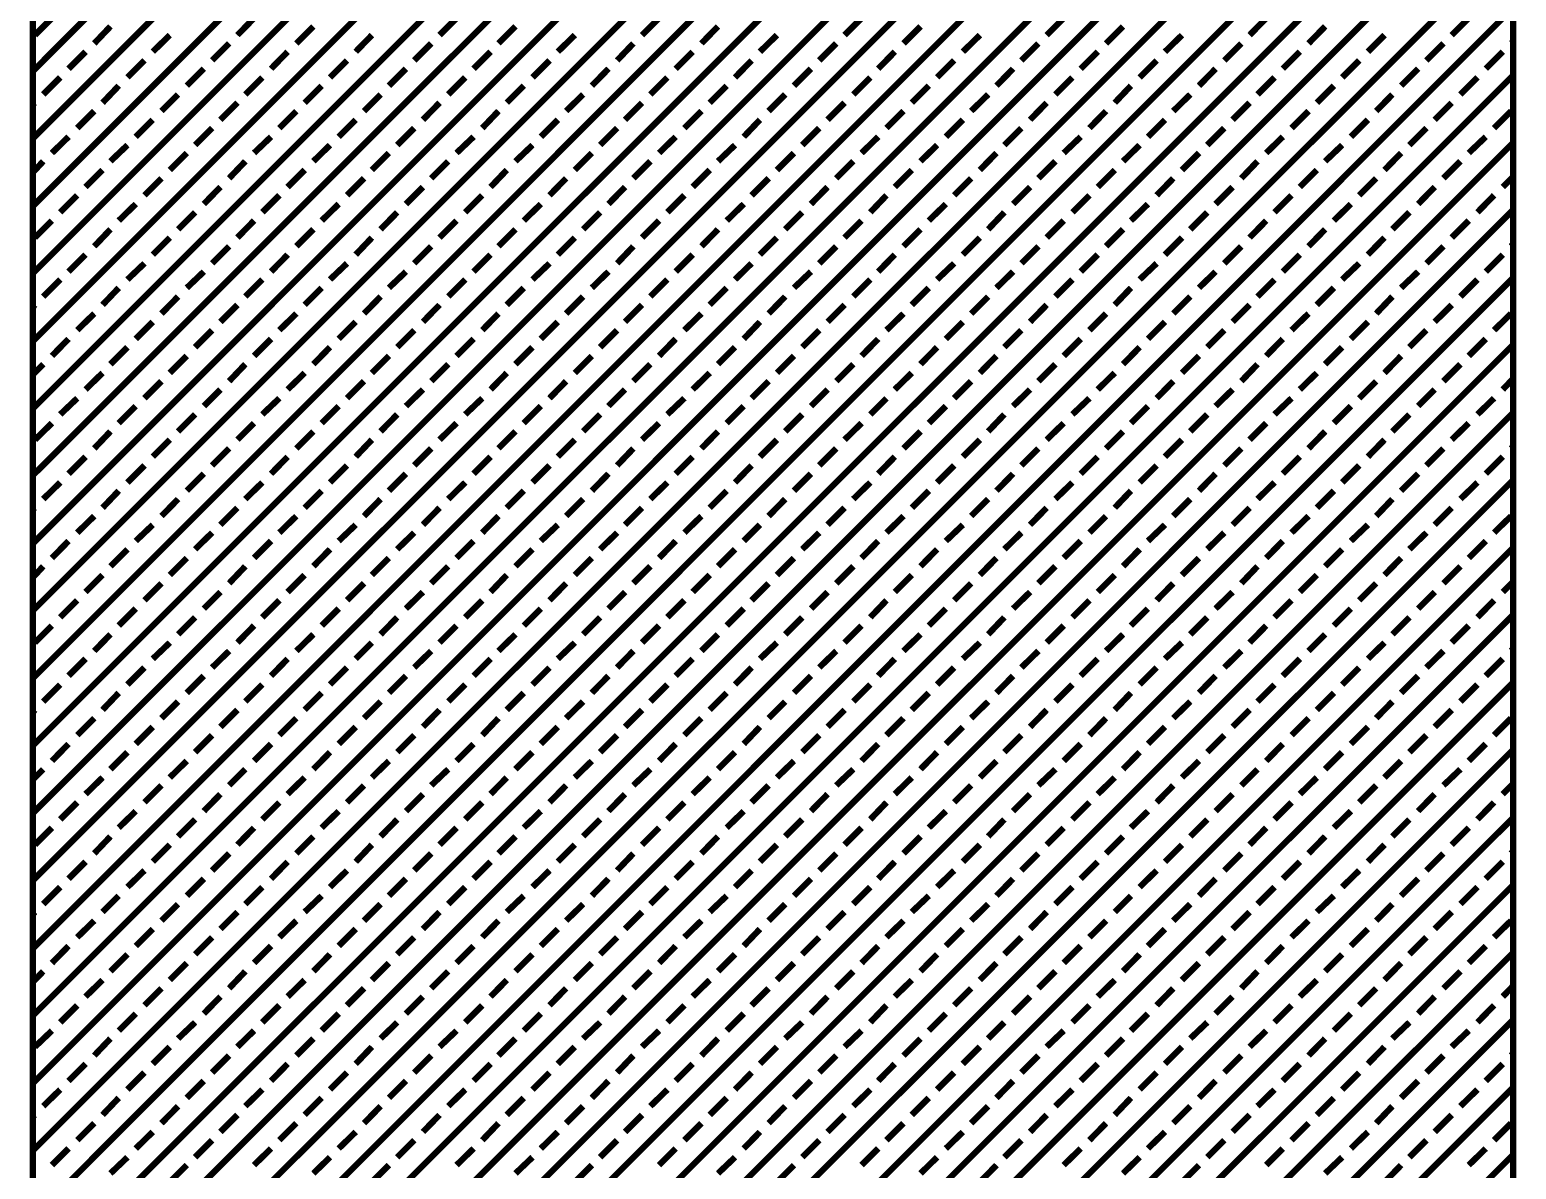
# Model space of a CAD drawing. Extents: x 2 to 176, y -19 to 159.
# Drawn here: x 107.872 to 108.781, y 118.223 to 118.92 of the extents above; entities that cross this region are included whole.
import ezdxf

# ---------------------------------------------------------------- set-up
doc = ezdxf.new("R2010")
doc.units = 0
doc.layers.add('BG_SILKSCREEN_TOP', color=7, linetype='CONTINUOUS')

msp = doc.modelspace()

# ---------------------------------------------------------------- linework, layer by layer
at = {"layer": 'BG_SILKSCREEN_TOP', "const_width": 0.00381}
for points in [[(107.873546, 119.92737), (107.873546, 117.964712)], [(108.779564, 117.964712), (108.779564, 119.92737)], [(107.873546, 118.894606), (108.779564, 119.800878)], [(107.873546, 118.853458), (108.779564, 119.759222)], [(107.873546, 118.812056), (108.779564, 119.718074)], [(107.873546, 118.770908), (108.779564, 119.676672)], [(107.873546, 118.729252), (108.779564, 119.635524)], [(107.873546, 118.688104), (108.779564, 119.594122)], [(107.873546, 118.64721), (108.779564, 119.552974)], [(107.873546, 118.605554), (108.779564, 119.511826)], [(107.873546, 118.564406), (108.779564, 119.470424)], [(107.873546, 118.523004), (108.779564, 119.429276)], [(107.873546, 118.481856), (108.779564, 119.38762)], [(107.873546, 118.440454), (108.779564, 119.346472)], [(107.873546, 118.399306), (108.779564, 119.30507)], [(107.873546, 118.35765), (108.779564, 119.263922)], [(107.873546, 118.316502), (108.779564, 119.22252)], [(107.873546, 118.2751), (108.779564, 119.181372)], [(107.873546, 118.233952), (108.779564, 119.139716)], [(107.873546, 118.19255), (108.779564, 119.098822)], [(107.873546, 118.151402), (108.779564, 119.057166)], [(107.873546, 118.11), (108.779564, 119.016018)], [(107.873546, 118.068852), (108.779564, 118.974616)], [(107.873546, 118.027196), (108.779564, 118.933468)], [(107.874816, 118.916704), (107.88523, 118.927118)], [(107.911138, 118.911624), (107.921044, 118.922038)], [(107.998768, 118.916704), (108.008928, 118.927118)], [(108.034836, 118.911624), (108.04525, 118.922038)], [(108.122466, 118.916704), (108.13288, 118.927118)], [(108.158534, 118.911624), (108.168948, 118.922038)], [(108.246418, 118.916704), (108.256832, 118.927118)], [(108.28274, 118.911624), (108.2929, 118.922038)], [(108.37037, 118.916704), (108.380784, 118.927118)], [(108.406438, 118.911624), (108.416852, 118.922038)], [(108.494068, 118.916704), (108.504482, 118.927118)], [(108.53039, 118.911624), (108.540804, 118.922038)], [(108.618274, 118.916704), (108.628434, 118.927118)], [(108.654342, 118.911624), (108.664502, 118.922038)], [(108.741972, 118.916704), (108.752386, 118.927118)], [(107.946952, 118.906544), (107.957366, 118.916704)], [(108.071158, 118.906544), (108.081064, 118.916704)], [(108.194856, 118.906544), (108.20527, 118.916704)], [(108.318554, 118.906544), (108.328968, 118.916704)], [(108.44276, 118.906544), (108.453174, 118.916704)], [(108.566458, 118.906544), (108.576872, 118.916704)], [(108.690664, 118.906544), (108.700824, 118.916704)], [(108.778294, 118.911624), (108.779564, 118.91264)], [(107.89539, 118.89613), (107.905804, 118.906544)], [(107.983274, 118.90121), (107.993688, 118.911624)], [(108.019342, 118.89613), (108.029502, 118.906544)], [(108.106972, 118.90121), (108.117386, 118.911624)], [(108.143294, 118.89613), (108.153708, 118.906544)], [(108.231178, 118.90121), (108.241084, 118.911624)], [(108.266992, 118.89613), (108.277406, 118.906544)], [(108.354876, 118.90121), (108.36529, 118.911624)], [(108.390944, 118.89613), (108.401104, 118.906544)], [(108.478574, 118.90121), (108.488988, 118.911624)], [(108.514896, 118.89613), (108.52531, 118.906544)], [(108.60278, 118.90121), (108.613194, 118.911624)], [(108.638594, 118.89613), (108.649008, 118.906544)], [(108.726478, 118.90121), (108.736892, 118.911624)], [(108.7628, 118.89613), (108.773214, 118.906544)], [(107.931458, 118.890796), (107.941872, 118.90121)], [(107.96778, 118.885716), (107.978194, 118.89613)], [(108.05541, 118.890796), (108.065824, 118.90121)], [(108.091478, 118.885716), (108.101892, 118.89613)], [(108.179362, 118.890796), (108.189776, 118.90121)], [(108.215684, 118.885716), (108.225844, 118.89613)], [(108.303314, 118.890796), (108.313474, 118.90121)], [(108.339382, 118.885716), (108.349796, 118.89613)], [(108.427012, 118.890796), (108.437426, 118.90121)], [(108.463334, 118.885716), (108.473494, 118.89613)], [(108.550964, 118.890796), (108.561378, 118.90121)], [(108.587286, 118.885716), (108.597446, 118.89613)], [(108.674916, 118.890796), (108.68533, 118.90121)], [(108.710984, 118.885716), (108.721398, 118.89613)], [(107.873546, 117.986048), (108.779564, 118.892066)], [(107.879896, 118.880382), (107.89031, 118.890796)], [(107.916218, 118.875302), (107.926124, 118.885716)], [(108.003594, 118.880382), (108.014008, 118.890796)], [(108.039916, 118.875302), (108.05033, 118.885716)], [(108.1278, 118.880382), (108.138214, 118.890796)], [(108.163614, 118.875302), (108.174028, 118.885716)], [(108.251498, 118.880382), (108.261912, 118.890796)], [(108.28782, 118.875302), (108.298234, 118.885716)], [(108.375704, 118.880382), (108.386118, 118.890796)], [(108.411518, 118.875302), (108.421932, 118.885716)], [(108.499402, 118.880382), (108.509816, 118.890796)], [(108.535724, 118.875302), (108.54563, 118.885716)], [(108.6231, 118.880382), (108.633514, 118.890796)], [(108.659422, 118.875302), (108.669836, 118.885716)], [(108.747306, 118.880382), (108.75772, 118.890796)], [(107.952286, 118.870222), (107.962446, 118.880382)], [(108.076238, 118.870222), (108.086398, 118.880382)], [(108.199936, 118.870222), (108.21035, 118.880382)], [(108.323888, 118.870222), (108.334048, 118.880382)], [(108.44784, 118.870222), (108.458254, 118.880382)], [(108.571538, 118.870222), (108.581952, 118.880382)], [(108.695744, 118.870222), (108.70565, 118.880382)], [(107.873546, 118.874286), (107.874816, 118.875302)], [(107.900724, 118.859808), (107.911138, 118.870222)], [(107.988354, 118.864888), (107.998768, 118.875302)], [(108.024422, 118.859808), (108.034836, 118.870222)], [(108.112306, 118.864888), (108.122466, 118.875302)], [(108.148628, 118.859808), (108.158534, 118.870222)], [(108.236004, 118.864888), (108.246418, 118.875302)], [(108.272326, 118.859808), (108.28274, 118.870222)], [(108.359956, 118.864888), (108.37037, 118.875302)], [(108.396024, 118.859808), (108.406438, 118.870222)], [(108.483908, 118.864888), (108.494068, 118.875302)], [(108.52023, 118.859808), (108.53039, 118.870222)], [(108.60786, 118.864888), (108.618274, 118.875302)], [(108.643928, 118.859808), (108.654342, 118.870222)], [(108.731558, 118.864888), (108.741972, 118.875302)], [(108.76788, 118.859808), (108.778294, 118.870222)], [(107.936538, 118.854474), (107.946952, 118.864888)], [(107.97286, 118.849394), (107.983274, 118.859808)], [(108.060744, 118.854474), (108.071158, 118.864888)], [(108.096558, 118.849394), (108.106972, 118.859808)], [(108.184442, 118.854474), (108.194856, 118.864888)], [(108.220764, 118.849394), (108.231178, 118.859808)], [(108.308648, 118.854474), (108.318554, 118.864888)], [(108.344462, 118.849394), (108.354876, 118.859808)], [(108.432346, 118.854474), (108.44276, 118.864888)], [(108.46816, 118.849394), (108.478574, 118.859808)], [(108.556044, 118.854474), (108.566458, 118.864888)], [(108.592366, 118.849394), (108.60278, 118.859808)], [(108.68025, 118.854474), (108.690664, 118.864888)], [(108.716064, 118.849394), (108.726478, 118.859808)], [(107.87507, 117.946424), (108.779564, 118.850918)], [(107.88523, 118.844568), (107.89539, 118.854474)], [(107.921044, 118.839488), (107.931458, 118.849394)], [(108.008928, 118.844568), (108.019342, 118.854474)], [(108.04525, 118.839488), (108.05541, 118.849394)], [(108.13288, 118.844568), (108.143294, 118.854474)], [(108.168948, 118.839488), (108.179362, 118.849394)], [(108.256832, 118.844568), (108.266992, 118.854474)], [(108.2929, 118.839488), (108.303314, 118.849394)], [(108.380784, 118.844568), (108.390944, 118.854474)], [(108.416852, 118.839488), (108.427012, 118.849394)], [(108.504482, 118.844568), (108.514896, 118.854474)], [(108.540804, 118.839488), (108.550964, 118.849394)], [(108.628434, 118.844568), (108.638594, 118.854474)], [(108.664502, 118.839488), (108.674916, 118.849394)], [(108.752386, 118.844568), (108.7628, 118.854474)], [(107.957366, 118.834154), (107.96778, 118.844568)], [(108.081064, 118.834154), (108.091478, 118.844568)], [(108.20527, 118.834154), (108.215684, 118.844568)], [(108.328968, 118.834154), (108.339382, 118.844568)], [(108.453174, 118.834154), (108.463334, 118.844568)], [(108.576872, 118.834154), (108.587286, 118.844568)], [(108.700824, 118.834154), (108.710984, 118.844568)], [(107.873546, 118.83263), (107.879896, 118.839488)], [(107.905804, 118.82374), (107.916218, 118.834154)], [(107.993688, 118.829074), (108.003594, 118.839488)], [(108.029502, 118.82374), (108.039916, 118.834154)], [(108.117386, 118.829074), (108.1278, 118.839488)], [(108.153708, 118.82374), (108.163614, 118.834154)], [(108.241084, 118.829074), (108.251498, 118.839488)], [(108.277406, 118.82374), (108.28782, 118.834154)], [(108.36529, 118.829074), (108.375704, 118.839488)], [(108.401104, 118.82374), (108.411518, 118.834154)], [(108.488988, 118.829074), (108.499402, 118.839488)], [(108.52531, 118.82374), (108.535724, 118.834154)], [(108.613194, 118.829074), (108.6231, 118.839488)], [(108.649008, 118.82374), (108.659422, 118.834154)], [(108.736892, 118.829074), (108.747306, 118.839488)], [(107.941872, 118.81866), (107.952286, 118.829074)], [(107.978194, 118.813326), (107.988354, 118.82374)], [(108.065824, 118.81866), (108.076238, 118.829074)], [(108.101892, 118.813326), (108.112306, 118.82374)], [(108.189776, 118.81866), (108.199936, 118.829074)], [(108.225844, 118.813326), (108.236004, 118.82374)], [(108.313474, 118.81866), (108.323888, 118.829074)], [(108.349796, 118.813326), (108.359956, 118.82374)], [(108.437426, 118.81866), (108.44784, 118.829074)], [(108.473494, 118.813326), (108.483908, 118.82374)], [(108.561378, 118.81866), (108.571538, 118.829074)], [(108.597446, 118.813326), (108.60786, 118.82374)], [(108.68533, 118.81866), (108.695744, 118.829074)], [(108.721398, 118.813326), (108.731558, 118.82374)], [(108.773214, 118.82374), (108.779564, 118.83009)], [(107.89031, 118.808246), (107.900724, 118.81866)], [(107.926124, 118.803166), (107.936538, 118.813326)], [(108.014008, 118.808246), (108.024422, 118.81866)], [(108.05033, 118.803166), (108.060744, 118.813326)], [(108.138214, 118.808246), (108.148628, 118.81866)], [(108.174028, 118.803166), (108.184442, 118.813326)], [(108.261912, 118.808246), (108.272326, 118.81866)], [(108.298234, 118.803166), (108.308648, 118.813326)], [(108.386118, 118.808246), (108.396024, 118.81866)], [(108.421932, 118.803166), (108.432346, 118.813326)], [(108.509816, 118.808246), (108.52023, 118.81866)], [(108.54563, 118.803166), (108.556044, 118.813326)], [(108.633514, 118.808246), (108.643928, 118.81866)], [(108.669836, 118.803166), (108.68025, 118.813326)], [(108.75772, 118.808246), (108.76788, 118.81866)], [(107.879134, 117.909086), (108.779564, 118.80977)], [(107.962446, 118.797832), (107.97286, 118.808246)], [(108.086398, 118.797832), (108.096558, 118.808246)], [(108.21035, 118.797832), (108.220764, 118.808246)], [(108.334048, 118.797832), (108.344462, 118.808246)], [(108.458254, 118.797832), (108.46816, 118.808246)], [(108.581952, 118.797832), (108.592366, 118.808246)], [(108.70565, 118.797832), (108.716064, 118.808246)], [(107.874816, 118.792752), (107.88523, 118.803166)], [(107.911138, 118.787418), (107.921044, 118.797832)], [(107.998768, 118.792752), (108.008928, 118.803166)], [(108.034836, 118.787418), (108.04525, 118.797832)], [(108.122466, 118.792752), (108.13288, 118.803166)], [(108.158534, 118.787418), (108.168948, 118.797832)], [(108.246418, 118.792752), (108.256832, 118.803166)], [(108.28274, 118.787418), (108.2929, 118.797832)], [(108.37037, 118.792752), (108.380784, 118.803166)], [(108.406438, 118.787418), (108.416852, 118.797832)], [(108.494068, 118.792752), (108.504482, 118.803166)], [(108.53039, 118.787418), (108.540804, 118.797832)], [(108.618274, 118.792752), (108.628434, 118.803166)], [(108.654342, 118.787418), (108.664502, 118.797832)], [(108.741972, 118.792752), (108.752386, 118.803166)], [(107.946952, 118.782338), (107.957366, 118.792752)], [(107.983274, 118.777004), (107.993688, 118.787418)], [(108.071158, 118.782338), (108.081064, 118.792752)], [(108.106972, 118.777004), (108.117386, 118.787418)], [(108.194856, 118.782338), (108.20527, 118.792752)], [(108.231178, 118.777004), (108.241084, 118.787418)], [(108.318554, 118.782338), (108.328968, 118.792752)], [(108.354876, 118.777004), (108.36529, 118.787418)], [(108.44276, 118.782338), (108.453174, 118.792752)], [(108.478574, 118.777004), (108.488988, 118.787418)], [(108.566458, 118.782338), (108.576872, 118.792752)], [(108.60278, 118.777004), (108.613194, 118.787418)], [(108.690664, 118.782338), (108.700824, 118.792752)], [(108.726478, 118.777004), (108.736892, 118.787418)], [(108.778294, 118.787418), (108.779564, 118.788942)], [(107.89539, 118.771924), (107.905804, 118.782338)], [(107.931458, 118.767098), (107.941872, 118.777004)], [(108.019342, 118.771924), (108.029502, 118.782338)], [(108.05541, 118.767098), (108.065824, 118.777004)], [(108.143294, 118.771924), (108.153708, 118.782338)], [(108.179362, 118.767098), (108.189776, 118.777004)], [(108.266992, 118.771924), (108.277406, 118.782338)], [(108.303314, 118.767098), (108.313474, 118.777004)], [(108.390944, 118.771924), (108.401104, 118.782338)], [(108.427012, 118.767098), (108.437426, 118.777004)], [(108.514896, 118.771924), (108.52531, 118.782338)], [(108.550964, 118.767098), (108.561378, 118.777004)], [(108.638594, 118.771924), (108.649008, 118.782338)], [(108.674916, 118.767098), (108.68533, 118.777004)], [(108.7628, 118.771924), (108.773214, 118.782338)], [(107.879896, 118.756684), (107.89031, 118.767098)], [(107.883198, 117.872002), (108.779564, 118.768114)], [(107.96778, 118.762018), (107.978194, 118.771924)], [(108.003594, 118.756684), (108.014008, 118.767098)], [(108.091478, 118.762018), (108.101892, 118.771924)], [(108.1278, 118.756684), (108.138214, 118.767098)], [(108.215684, 118.762018), (108.225844, 118.771924)], [(108.251498, 118.756684), (108.261912, 118.767098)], [(108.339382, 118.762018), (108.349796, 118.771924)], [(108.375704, 118.756684), (108.386118, 118.767098)], [(108.463334, 118.762018), (108.473494, 118.771924)], [(108.499402, 118.756684), (108.509816, 118.767098)], [(108.587286, 118.762018), (108.597446, 118.771924)], [(108.6231, 118.756684), (108.633514, 118.767098)], [(108.710984, 118.762018), (108.721398, 118.771924)], [(108.747306, 118.756684), (108.75772, 118.767098)], [(107.916218, 118.751604), (107.926124, 118.762018)], [(108.039916, 118.751604), (108.05033, 118.762018)], [(108.163614, 118.751604), (108.174028, 118.762018)], [(108.28782, 118.751604), (108.298234, 118.762018)], [(108.411518, 118.751604), (108.421932, 118.762018)], [(108.535724, 118.751604), (108.54563, 118.762018)], [(108.659422, 118.751604), (108.669836, 118.762018)], [(107.873546, 118.75008), (107.874816, 118.751604)], [(107.952286, 118.74627), (107.962446, 118.756684)], [(107.988354, 118.74119), (107.998768, 118.751604)], [(108.076238, 118.74627), (108.086398, 118.756684)], [(108.112306, 118.74119), (108.122466, 118.751604)], [(108.199936, 118.74627), (108.21035, 118.756684)], [(108.236004, 118.74119), (108.246418, 118.751604)], [(108.323888, 118.74627), (108.334048, 118.756684)], [(108.359956, 118.74119), (108.37037, 118.751604)], [(108.44784, 118.74627), (108.458254, 118.756684)], [(108.483908, 118.74119), (108.494068, 118.751604)], [(108.571538, 118.74627), (108.581952, 118.756684)], [(108.60786, 118.74119), (108.618274, 118.751604)], [(108.695744, 118.74627), (108.70565, 118.756684)], [(108.731558, 118.74119), (108.741972, 118.751604)], [(107.900724, 118.73611), (107.911138, 118.74627)], [(107.936538, 118.730776), (107.946952, 118.74119)], [(108.024422, 118.73611), (108.034836, 118.74627)], [(108.060744, 118.730776), (108.071158, 118.74119)], [(108.148628, 118.73611), (108.158534, 118.74627)], [(108.184442, 118.730776), (108.194856, 118.74119)], [(108.272326, 118.73611), (108.28274, 118.74627)], [(108.308648, 118.730776), (108.318554, 118.74119)], [(108.396024, 118.73611), (108.406438, 118.74627)], [(108.432346, 118.730776), (108.44276, 118.74119)], [(108.52023, 118.73611), (108.53039, 118.74627)], [(108.556044, 118.730776), (108.566458, 118.74119)], [(108.643928, 118.73611), (108.654342, 118.74627)], [(108.68025, 118.730776), (108.690664, 118.74119)], [(108.76788, 118.73611), (108.778294, 118.74627)], [(107.88523, 118.720362), (107.89539, 118.730776)], [(107.97286, 118.725696), (107.983274, 118.73611)], [(108.008928, 118.720362), (108.019342, 118.730776)], [(108.096558, 118.725696), (108.106972, 118.73611)], [(108.13288, 118.720362), (108.143294, 118.730776)], [(108.220764, 118.725696), (108.231178, 118.73611)], [(108.256832, 118.720362), (108.266992, 118.730776)], [(108.344462, 118.725696), (108.354876, 118.73611)], [(108.380784, 118.720362), (108.390944, 118.730776)], [(108.46816, 118.725696), (108.478574, 118.73611)], [(108.504482, 118.720362), (108.514896, 118.730776)], [(108.592366, 118.725696), (108.60278, 118.73611)], [(108.628434, 118.720362), (108.638594, 118.730776)], [(108.716064, 118.725696), (108.726478, 118.73611)], [(108.752386, 118.720362), (108.7628, 118.730776)], [(107.89285, 117.840506), (108.779564, 118.72722)], [(107.921044, 118.715282), (107.931458, 118.725696)], [(108.04525, 118.715282), (108.05541, 118.725696)], [(108.168948, 118.715282), (108.179362, 118.725696)], [(108.2929, 118.715282), (108.303314, 118.725696)], [(108.416852, 118.715282), (108.427012, 118.725696)], [(108.540804, 118.715282), (108.550964, 118.725696)], [(108.664502, 118.715282), (108.674916, 118.725696)], [(107.873546, 118.708932), (107.879896, 118.715282)], [(107.957366, 118.709948), (107.96778, 118.720362)], [(107.993688, 118.704868), (108.003594, 118.715282)], [(108.081064, 118.709948), (108.091478, 118.720362)], [(108.117386, 118.704868), (108.1278, 118.715282)], [(108.20527, 118.709948), (108.215684, 118.720362)], [(108.241084, 118.704868), (108.251498, 118.715282)], [(108.328968, 118.709948), (108.339382, 118.720362)], [(108.36529, 118.704868), (108.375704, 118.715282)], [(108.453174, 118.709948), (108.463334, 118.720362)], [(108.488988, 118.704868), (108.499402, 118.715282)], [(108.576872, 118.709948), (108.587286, 118.720362)], [(108.613194, 118.704868), (108.6231, 118.715282)], [(108.700824, 118.709948), (108.710984, 118.720362)], [(108.736892, 118.704868), (108.747306, 118.715282)], [(107.905804, 118.699788), (107.916218, 118.709948)], [(107.941872, 118.694454), (107.952286, 118.704868)], [(108.029502, 118.699788), (108.039916, 118.709948)], [(108.065824, 118.694454), (108.076238, 118.704868)], [(108.153708, 118.699788), (108.163614, 118.709948)], [(108.189776, 118.694454), (108.199936, 118.704868)], [(108.277406, 118.699788), (108.28782, 118.709948)], [(108.313474, 118.694454), (108.323888, 118.704868)], [(108.401104, 118.699788), (108.411518, 118.709948)], [(108.437426, 118.694454), (108.44784, 118.704868)], [(108.52531, 118.699788), (108.535724, 118.709948)], [(108.561378, 118.694454), (108.571538, 118.704868)], [(108.649008, 118.699788), (108.659422, 118.709948)], [(108.68533, 118.694454), (108.695744, 118.704868)], [(108.773214, 118.699788), (108.779564, 118.706392)], [(107.89031, 118.684548), (107.900724, 118.694454)], [(107.978194, 118.689628), (107.988354, 118.699788)], [(108.014008, 118.684548), (108.024422, 118.694454)], [(108.101892, 118.689628), (108.112306, 118.699788)], [(108.138214, 118.684548), (108.148628, 118.694454)], [(108.225844, 118.689628), (108.236004, 118.699788)], [(108.261912, 118.684548), (108.272326, 118.694454)], [(108.349796, 118.689628), (108.359956, 118.699788)], [(108.386118, 118.684548), (108.396024, 118.694454)], [(108.473494, 118.689628), (108.483908, 118.699788)], [(108.509816, 118.684548), (108.52023, 118.694454)], [(108.597446, 118.689628), (108.60786, 118.699788)], [(108.633514, 118.684548), (108.643928, 118.694454)], [(108.721398, 118.689628), (108.731558, 118.699788)], [(108.75772, 118.684548), (108.76788, 118.694454)], [(107.90301, 117.80901), (108.779564, 118.685564)], [(107.926124, 118.679214), (107.936538, 118.689628)], [(108.05033, 118.679214), (108.060744, 118.689628)], [(108.174028, 118.679214), (108.184442, 118.689628)], [(108.298234, 118.679214), (108.308648, 118.689628)], [(108.421932, 118.679214), (108.432346, 118.689628)], [(108.54563, 118.679214), (108.556044, 118.689628)], [(108.669836, 118.679214), (108.68025, 118.689628)], [(107.874816, 118.669054), (107.88523, 118.679214)], [(107.962446, 118.674134), (107.97286, 118.684548)], [(107.998768, 118.669054), (108.008928, 118.679214)], [(108.086398, 118.674134), (108.096558, 118.684548)], [(108.122466, 118.669054), (108.13288, 118.679214)], [(108.21035, 118.674134), (108.220764, 118.684548)], [(108.246418, 118.669054), (108.256832, 118.679214)], [(108.334048, 118.674134), (108.344462, 118.684548)], [(108.37037, 118.669054), (108.380784, 118.679214)], [(108.458254, 118.674134), (108.46816, 118.684548)], [(108.494068, 118.669054), (108.504482, 118.679214)], [(108.581952, 118.674134), (108.592366, 118.684548)], [(108.618274, 118.669054), (108.628434, 118.679214)], [(108.70565, 118.674134), (108.716064, 118.684548)], [(108.741972, 118.669054), (108.752386, 118.679214)], [(107.911138, 118.66372), (107.921044, 118.674134)], [(107.946952, 118.65864), (107.957366, 118.669054)], [(108.034836, 118.66372), (108.04525, 118.674134)], [(108.071158, 118.65864), (108.081064, 118.669054)], [(108.158534, 118.66372), (108.168948, 118.674134)], [(108.194856, 118.65864), (108.20527, 118.669054)], [(108.28274, 118.66372), (108.2929, 118.674134)], [(108.318554, 118.65864), (108.328968, 118.669054)], [(108.406438, 118.66372), (108.416852, 118.674134)], [(108.44276, 118.65864), (108.453174, 118.669054)], [(108.53039, 118.66372), (108.540804, 118.674134)], [(108.566458, 118.65864), (108.576872, 118.669054)], [(108.654342, 118.66372), (108.664502, 118.674134)], [(108.690664, 118.65864), (108.700824, 118.669054)], [(107.89539, 118.648226), (107.905804, 118.65864)], [(107.983274, 118.653306), (107.993688, 118.66372)], [(108.019342, 118.648226), (108.029502, 118.65864)], [(108.106972, 118.653306), (108.117386, 118.66372)], [(108.143294, 118.648226), (108.153708, 118.65864)], [(108.231178, 118.653306), (108.241084, 118.66372)], [(108.266992, 118.648226), (108.277406, 118.65864)], [(108.354876, 118.653306), (108.36529, 118.66372)], [(108.390944, 118.648226), (108.401104, 118.65864)], [(108.478574, 118.653306), (108.488988, 118.66372)], [(108.514896, 118.648226), (108.52531, 118.65864)], [(108.60278, 118.653306), (108.613194, 118.66372)], [(108.638594, 118.648226), (108.649008, 118.65864)], [(108.726478, 118.653306), (108.736892, 118.66372)], [(108.7628, 118.648226), (108.773214, 118.65864)], [(108.778294, 118.66372), (108.779564, 118.66499)], [(107.931458, 118.642892), (107.941872, 118.653306)], [(108.05541, 118.642892), (108.065824, 118.653306)], [(108.179362, 118.642892), (108.189776, 118.653306)], [(108.303314, 118.642892), (108.313474, 118.653306)], [(108.427012, 118.642892), (108.437426, 118.653306)], [(108.550964, 118.642892), (108.561378, 118.653306)], [(108.674916, 118.642892), (108.68533, 118.653306)], [(107.879896, 118.632732), (107.89031, 118.642892)], [(107.914694, 117.7798), (108.779564, 118.644416)], [(107.96778, 118.637812), (107.978194, 118.648226)], [(108.003594, 118.632732), (108.014008, 118.642892)], [(108.091478, 118.637812), (108.101892, 118.648226)], [(108.1278, 118.632732), (108.138214, 118.642892)], [(108.215684, 118.637812), (108.225844, 118.648226)], [(108.251498, 118.632732), (108.261912, 118.642892)], [(108.339382, 118.637812), (108.349796, 118.648226)], [(108.375704, 118.632732), (108.386118, 118.642892)], [(108.463334, 118.637812), (108.473494, 118.648226)], [(108.499402, 118.632732), (108.509816, 118.642892)], [(108.587286, 118.637812), (108.597446, 118.648226)], [(108.6231, 118.632732), (108.633514, 118.642892)], [(108.710984, 118.637812), (108.721398, 118.648226)], [(108.747306, 118.632732), (108.75772, 118.642892)], [(107.916218, 118.627398), (107.926124, 118.637812)], [(107.952286, 118.622318), (107.962446, 118.632732)], [(108.039916, 118.627398), (108.05033, 118.637812)], [(108.076238, 118.622318), (108.086398, 118.632732)], [(108.163614, 118.627398), (108.174028, 118.637812)], [(108.199936, 118.622318), (108.21035, 118.632732)], [(108.28782, 118.627398), (108.298234, 118.637812)], [(108.323888, 118.622318), (108.334048, 118.632732)], [(108.411518, 118.627398), (108.421932, 118.637812)], [(108.44784, 118.622318), (108.458254, 118.632732)], [(108.535724, 118.627398), (108.54563, 118.637812)], [(108.571538, 118.622318), (108.581952, 118.632732)], [(108.659422, 118.627398), (108.669836, 118.637812)], [(108.695744, 118.622318), (108.70565, 118.632732)], [(107.873546, 118.626382), (107.874816, 118.627398)], [(107.900724, 118.612158), (107.911138, 118.622318)], [(107.988354, 118.616984), (107.998768, 118.627398)], [(108.024422, 118.612158), (108.034836, 118.622318)], [(108.112306, 118.616984), (108.122466, 118.627398)], [(108.148628, 118.612158), (108.158534, 118.622318)], [(108.236004, 118.616984), (108.246418, 118.627398)], [(108.272326, 118.612158), (108.28274, 118.622318)], [(108.359956, 118.616984), (108.37037, 118.627398)], [(108.396024, 118.612158), (108.406438, 118.622318)], [(108.483908, 118.616984), (108.494068, 118.627398)], [(108.52023, 118.612158), (108.53039, 118.622318)], [(108.60786, 118.616984), (108.618274, 118.627398)], [(108.643928, 118.612158), (108.654342, 118.622318)], [(108.731558, 118.616984), (108.741972, 118.627398)], [(108.76788, 118.612158), (108.778294, 118.622318)], [(107.936538, 118.607078), (107.946952, 118.616984)], [(108.060744, 118.607078), (108.071158, 118.616984)], [(108.184442, 118.607078), (108.194856, 118.616984)], [(108.308648, 118.607078), (108.318554, 118.616984)], [(108.432346, 118.607078), (108.44276, 118.616984)], [(108.556044, 118.607078), (108.566458, 118.616984)], [(108.68025, 118.607078), (108.690664, 118.616984)], [(107.88523, 118.596664), (107.89539, 118.607078)], [(107.97286, 118.601998), (107.983274, 118.612158)], [(108.008928, 118.596664), (108.019342, 118.607078)], [(108.096558, 118.601998), (108.106972, 118.612158)], [(108.13288, 118.596664), (108.143294, 118.607078)], [(108.220764, 118.601998), (108.231178, 118.612158)], [(108.256832, 118.596664), (108.266992, 118.607078)], [(108.344462, 118.601998), (108.354876, 118.612158)], [(108.380784, 118.596664), (108.390944, 118.607078)], [(108.46816, 118.601998), (108.478574, 118.612158)], [(108.504482, 118.596664), (108.514896, 118.607078)], [(108.592366, 118.601998), (108.60278, 118.612158)], [(108.628434, 118.596664), (108.638594, 118.607078)], [(108.716064, 118.601998), (108.726478, 118.612158)], [(108.752386, 118.596664), (108.7628, 118.607078)], [(107.921044, 118.591584), (107.931458, 118.601998)], [(107.931458, 117.754908), (108.779564, 118.603014)], [(107.957366, 118.58625), (107.96778, 118.596664)], [(108.04525, 118.591584), (108.05541, 118.601998)], [(108.081064, 118.58625), (108.091478, 118.596664)], [(108.168948, 118.591584), (108.179362, 118.601998)], [(108.20527, 118.58625), (108.215684, 118.596664)], [(108.2929, 118.591584), (108.303314, 118.601998)], [(108.328968, 118.58625), (108.339382, 118.596664)], [(108.416852, 118.591584), (108.427012, 118.601998)], [(108.453174, 118.58625), (108.463334, 118.596664)], [(108.540804, 118.591584), (108.550964, 118.601998)], [(108.576872, 118.58625), (108.587286, 118.596664)], [(108.664502, 118.591584), (108.674916, 118.601998)], [(108.700824, 118.58625), (108.710984, 118.596664)], [(107.873546, 118.584726), (107.879896, 118.591584)], [(107.905804, 118.575836), (107.916218, 118.58625)], [(107.993688, 118.58117), (108.003594, 118.591584)], [(108.029502, 118.575836), (108.039916, 118.58625)], [(108.117386, 118.58117), (108.1278, 118.591584)], [(108.153708, 118.575836), (108.163614, 118.58625)], [(108.241084, 118.58117), (108.251498, 118.591584)], [(108.277406, 118.575836), (108.28782, 118.58625)], [(108.36529, 118.58117), (108.375704, 118.591584)], [(108.401104, 118.575836), (108.411518, 118.58625)], [(108.488988, 118.58117), (108.499402, 118.591584)], [(108.52531, 118.575836), (108.535724, 118.58625)], [(108.613194, 118.58117), (108.6231, 118.591584)], [(108.649008, 118.575836), (108.659422, 118.58625)], [(108.736892, 118.58117), (108.747306, 118.591584)], [(107.941872, 118.570756), (107.952286, 118.58117)], [(108.065824, 118.570756), (108.076238, 118.58117)], [(108.189776, 118.570756), (108.199936, 118.58117)], [(108.313474, 118.570756), (108.323888, 118.58117)], [(108.437426, 118.570756), (108.44784, 118.58117)], [(108.561378, 118.570756), (108.571538, 118.58117)], [(108.68533, 118.570756), (108.695744, 118.58117)], [(108.773214, 118.575836), (108.779564, 118.582186)], [(107.89031, 118.560342), (107.900724, 118.570756)], [(107.978194, 118.565676), (107.988354, 118.575836)], [(108.014008, 118.560342), (108.024422, 118.570756)], [(108.101892, 118.565676), (108.112306, 118.575836)], [(108.138214, 118.560342), (108.148628, 118.570756)], [(108.225844, 118.565676), (108.236004, 118.575836)], [(108.261912, 118.560342), (108.272326, 118.570756)], [(108.349796, 118.565676), (108.359956, 118.575836)], [(108.386118, 118.560342), (108.396024, 118.570756)], [(108.473494, 118.565676), (108.483908, 118.575836)], [(108.509816, 118.560342), (108.52023, 118.570756)], [(108.597446, 118.565676), (108.60786, 118.575836)], [(108.633514, 118.560342), (108.643928, 118.570756)], [(108.721398, 118.565676), (108.731558, 118.575836)], [(108.75772, 118.560342), (108.76788, 118.570756)], [(107.926124, 118.555262), (107.936538, 118.565676)], [(107.947968, 117.730524), (108.779564, 118.561866)], [(107.962446, 118.549928), (107.97286, 118.560342)], [(108.05033, 118.555262), (108.060744, 118.565676)], [(108.086398, 118.549928), (108.096558, 118.560342)], [(108.174028, 118.555262), (108.184442, 118.565676)], [(108.21035, 118.549928), (108.220764, 118.560342)], [(108.298234, 118.555262), (108.308648, 118.565676)], [(108.334048, 118.549928), (108.344462, 118.560342)], [(108.421932, 118.555262), (108.432346, 118.565676)], [(108.458254, 118.549928), (108.46816, 118.560342)], [(108.54563, 118.555262), (108.556044, 118.565676)], [(108.581952, 118.549928), (108.592366, 118.560342)], [(108.669836, 118.555262), (108.68025, 118.565676)], [(108.70565, 118.549928), (108.716064, 118.560342)], [(107.874816, 118.544848), (107.88523, 118.555262)], [(107.911138, 118.539768), (107.921044, 118.549928)], [(107.998768, 118.544848), (108.008928, 118.555262)], [(108.034836, 118.539768), (108.04525, 118.549928)], [(108.122466, 118.544848), (108.13288, 118.555262)], [(108.158534, 118.539768), (108.168948, 118.549928)], [(108.246418, 118.544848), (108.256832, 118.555262)], [(108.28274, 118.539768), (108.2929, 118.549928)], [(108.37037, 118.544848), (108.380784, 118.555262)], [(108.406438, 118.539768), (108.416852, 118.549928)], [(108.494068, 118.544848), (108.504482, 118.555262)], [(108.53039, 118.539768), (108.540804, 118.549928)], [(108.618274, 118.544848), (108.628434, 118.555262)], [(108.654342, 118.539768), (108.664502, 118.549928)], [(108.741972, 118.544848), (108.752386, 118.555262)], [(107.946952, 118.534942), (107.957366, 118.544848)], [(107.983274, 118.529608), (107.993688, 118.539768)], [(108.071158, 118.534942), (108.081064, 118.544848)], [(108.106972, 118.529608), (108.117386, 118.539768)], [(108.194856, 118.534942), (108.20527, 118.544848)], [(108.231178, 118.529608), (108.241084, 118.539768)], [(108.318554, 118.534942), (108.328968, 118.544848)], [(108.354876, 118.529608), (108.36529, 118.539768)], [(108.44276, 118.534942), (108.453174, 118.544848)], [(108.478574, 118.529608), (108.488988, 118.539768)], [(108.566458, 118.534942), (108.576872, 118.544848)], [(108.60278, 118.529608), (108.613194, 118.539768)], [(108.690664, 118.534942), (108.700824, 118.544848)], [(108.726478, 118.529608), (108.736892, 118.539768)], [(108.778294, 118.539768), (108.779564, 118.541038)], [(107.89539, 118.524528), (107.905804, 118.534942)], [(108.019342, 118.524528), (108.029502, 118.534942)], [(108.143294, 118.524528), (108.153708, 118.534942)], [(108.266992, 118.524528), (108.277406, 118.534942)], [(108.390944, 118.524528), (108.401104, 118.534942)], [(108.514896, 118.524528), (108.52531, 118.534942)], [(108.638594, 118.524528), (108.649008, 118.534942)], [(108.7628, 118.524528), (108.773214, 118.534942)], [(107.931458, 118.519194), (107.941872, 118.529608)], [(107.96778, 118.514114), (107.978194, 118.524528)], [(108.05541, 118.519194), (108.065824, 118.529608)], [(108.091478, 118.514114), (108.101892, 118.524528)], [(108.179362, 118.519194), (108.189776, 118.529608)], [(108.215684, 118.514114), (108.225844, 118.524528)], [(108.303314, 118.519194), (108.313474, 118.529608)], [(108.339382, 118.514114), (108.349796, 118.524528)], [(108.427012, 118.519194), (108.437426, 118.529608)], [(108.463334, 118.514114), (108.473494, 118.524528)], [(108.550964, 118.519194), (108.561378, 118.529608)], [(108.587286, 118.514114), (108.597446, 118.524528)], [(108.674916, 118.519194), (108.68533, 118.529608)], [(108.710984, 118.514114), (108.721398, 118.524528)], [(107.879896, 118.50878), (107.89031, 118.519194)], [(107.916218, 118.5037), (107.926124, 118.514114)], [(107.964732, 117.705632), (108.779564, 118.520464)], [(108.003594, 118.50878), (108.014008, 118.519194)], [(108.039916, 118.5037), (108.05033, 118.514114)], [(108.1278, 118.50878), (108.138214, 118.519194)], [(108.163614, 118.5037), (108.174028, 118.514114)], [(108.251498, 118.50878), (108.261912, 118.519194)], [(108.28782, 118.5037), (108.298234, 118.514114)], [(108.375704, 118.50878), (108.386118, 118.519194)], [(108.411518, 118.5037), (108.421932, 118.514114)], [(108.499402, 118.50878), (108.509816, 118.519194)], [(108.535724, 118.5037), (108.54563, 118.514114)], [(108.6231, 118.50878), (108.633514, 118.519194)], [(108.659422, 118.5037), (108.669836, 118.514114)], [(108.747306, 118.50878), (108.75772, 118.519194)], [(107.873546, 118.502176), (107.874816, 118.5037)], [(107.952286, 118.49862), (107.962446, 118.50878)], [(107.988354, 118.493286), (107.998768, 118.5037)], [(108.076238, 118.49862), (108.086398, 118.50878)], [(108.112306, 118.493286), (108.122466, 118.5037)], [(108.199936, 118.49862), (108.21035, 118.50878)], [(108.236004, 118.493286), (108.246418, 118.5037)], [(108.323888, 118.49862), (108.334048, 118.50878)], [(108.359956, 118.493286), (108.37037, 118.5037)], [(108.44784, 118.49862), (108.458254, 118.50878)], [(108.483908, 118.493286), (108.494068, 118.5037)], [(108.571538, 118.49862), (108.581952, 118.50878)], [(108.60786, 118.493286), (108.618274, 118.5037)], [(108.695744, 118.49862), (108.70565, 118.50878)], [(108.731558, 118.493286), (108.741972, 118.5037)], [(107.900724, 118.488206), (107.911138, 118.49862)], [(108.024422, 118.488206), (108.034836, 118.49862)], [(108.148628, 118.488206), (108.158534, 118.49862)], [(108.272326, 118.488206), (108.28274, 118.49862)], [(108.396024, 118.488206), (108.406438, 118.49862)], [(108.52023, 118.488206), (108.53039, 118.49862)], [(108.643928, 118.488206), (108.654342, 118.49862)], [(108.76788, 118.488206), (108.778294, 118.49862)], [(107.936538, 118.482872), (107.946952, 118.493286)], [(107.97286, 118.477792), (107.983274, 118.488206)], [(108.060744, 118.482872), (108.071158, 118.493286)], [(108.096558, 118.477792), (108.106972, 118.488206)], [(108.184442, 118.482872), (108.194856, 118.493286)], [(108.220764, 118.477792), (108.231178, 118.488206)], [(108.308648, 118.482872), (108.318554, 118.493286)], [(108.344462, 118.477792), (108.354876, 118.488206)], [(108.432346, 118.482872), (108.44276, 118.493286)], [(108.46816, 118.477792), (108.478574, 118.488206)], [(108.556044, 118.482872), (108.566458, 118.493286)], [(108.592366, 118.477792), (108.60278, 118.488206)], [(108.68025, 118.482872), (108.690664, 118.493286)], [(108.716064, 118.477792), (108.726478, 118.488206)], [(107.88523, 118.472458), (107.89539, 118.482872)], [(107.921044, 118.467378), (107.931458, 118.477792)], [(107.981496, 117.681248), (108.779564, 118.479316)], [(108.008928, 118.472458), (108.019342, 118.482872)], [(108.04525, 118.467378), (108.05541, 118.477792)], [(108.13288, 118.472458), (108.143294, 118.482872)], [(108.168948, 118.467378), (108.179362, 118.477792)], [(108.256832, 118.472458), (108.266992, 118.482872)], [(108.2929, 118.467378), (108.303314, 118.477792)], [(108.380784, 118.472458), (108.390944, 118.482872)], [(108.416852, 118.467378), (108.427012, 118.477792)], [(108.504482, 118.472458), (108.514896, 118.482872)], [(108.540804, 118.467378), (108.550964, 118.477792)], [(108.628434, 118.472458), (108.638594, 118.482872)], [(108.664502, 118.467378), (108.674916, 118.477792)], [(108.752386, 118.472458), (108.7628, 118.482872)], [(107.873546, 118.461028), (107.879896, 118.467378)], [(107.957366, 118.462298), (107.96778, 118.472458)], [(107.993688, 118.457472), (108.003594, 118.467378)], [(108.081064, 118.462298), (108.091478, 118.472458)], [(108.117386, 118.457472), (108.1278, 118.467378)], [(108.20527, 118.462298), (108.215684, 118.472458)], [(108.241084, 118.457472), (108.251498, 118.467378)], [(108.328968, 118.462298), (108.339382, 118.472458)], [(108.36529, 118.457472), (108.375704, 118.467378)], [(108.453174, 118.462298), (108.463334, 118.472458)], [(108.488988, 118.457472), (108.499402, 118.467378)], [(108.576872, 118.462298), (108.587286, 118.472458)], [(108.613194, 118.457472), (108.6231, 118.467378)], [(108.700824, 118.462298), (108.710984, 118.472458)], [(108.736892, 118.457472), (108.747306, 118.467378)], [(107.905804, 118.452138), (107.916218, 118.462298)], [(108.029502, 118.452138), (108.039916, 118.462298)], [(108.153708, 118.452138), (108.163614, 118.462298)], [(108.277406, 118.452138), (108.28782, 118.462298)], [(108.401104, 118.452138), (108.411518, 118.462298)], [(108.52531, 118.452138), (108.535724, 118.462298)], [(108.649008, 118.452138), (108.659422, 118.462298)], [(108.773214, 118.452138), (108.779564, 118.458488)], [(107.941872, 118.447058), (107.952286, 118.457472)], [(107.978194, 118.441724), (107.988354, 118.452138)], [(108.065824, 118.447058), (108.076238, 118.457472)], [(108.101892, 118.441724), (108.112306, 118.452138)], [(108.189776, 118.447058), (108.199936, 118.457472)], [(108.225844, 118.441724), (108.236004, 118.452138)], [(108.313474, 118.447058), (108.323888, 118.457472)], [(108.349796, 118.441724), (108.359956, 118.452138)], [(108.437426, 118.447058), (108.44784, 118.457472)], [(108.473494, 118.441724), (108.483908, 118.452138)], [(108.561378, 118.447058), (108.571538, 118.457472)], [(108.597446, 118.441724), (108.60786, 118.452138)], [(108.68533, 118.447058), (108.695744, 118.457472)], [(108.721398, 118.441724), (108.731558, 118.452138)], [(107.89031, 118.436644), (107.900724, 118.447058)], [(107.926124, 118.431564), (107.936538, 118.441724)], [(108.014008, 118.436644), (108.024422, 118.447058)], [(108.05033, 118.431564), (108.060744, 118.441724)], [(108.138214, 118.436644), (108.148628, 118.447058)], [(108.174028, 118.431564), (108.184442, 118.441724)], [(108.261912, 118.436644), (108.272326, 118.447058)], [(108.298234, 118.431564), (108.308648, 118.441724)], [(108.386118, 118.436644), (108.396024, 118.447058)], [(108.421932, 118.431564), (108.432346, 118.441724)], [(108.509816, 118.436644), (108.52023, 118.447058)], [(108.54563, 118.431564), (108.556044, 118.441724)], [(108.633514, 118.436644), (108.643928, 118.447058)], [(108.669836, 118.431564), (108.68025, 118.441724)], [(108.75772, 118.436644), (108.76788, 118.447058)], [(107.874816, 118.42115), (107.88523, 118.431564)], [(107.962446, 118.42623), (107.97286, 118.436644)], [(107.998006, 117.656356), (108.779564, 118.43766)], [(107.998768, 118.42115), (108.008928, 118.431564)], [(108.086398, 118.42623), (108.096558, 118.436644)], [(108.122466, 118.42115), (108.13288, 118.431564)], [(108.21035, 118.42623), (108.220764, 118.436644)], [(108.246418, 118.42115), (108.256832, 118.431564)], [(108.334048, 118.42623), (108.344462, 118.436644)], [(108.37037, 118.42115), (108.380784, 118.431564)], [(108.458254, 118.42623), (108.46816, 118.436644)], [(108.494068, 118.42115), (108.504482, 118.431564)], [(108.581952, 118.42623), (108.592366, 118.436644)], [(108.618274, 118.42115), (108.628434, 118.431564)], [(108.70565, 118.42623), (108.716064, 118.436644)], [(108.741972, 118.42115), (108.752386, 118.431564)], [(107.911138, 118.415816), (107.921044, 118.42623)], [(108.034836, 118.415816), (108.04525, 118.42623)], [(108.158534, 118.415816), (108.168948, 118.42623)], [(108.28274, 118.415816), (108.2929, 118.42623)], [(108.406438, 118.415816), (108.416852, 118.42623)], [(108.53039, 118.415816), (108.540804, 118.42623)], [(108.654342, 118.415816), (108.664502, 118.42623)], [(107.946952, 118.410736), (107.957366, 118.42115)], [(107.983274, 118.405402), (107.993688, 118.415816)], [(108.071158, 118.410736), (108.081064, 118.42115)], [(108.106972, 118.405402), (108.117386, 118.415816)], [(108.194856, 118.410736), (108.20527, 118.42115)], [(108.231178, 118.405402), (108.241084, 118.415816)], [(108.318554, 118.410736), (108.328968, 118.42115)], [(108.354876, 118.405402), (108.36529, 118.415816)], [(108.44276, 118.410736), (108.453174, 118.42115)], [(108.478574, 118.405402), (108.488988, 118.415816)], [(108.566458, 118.410736), (108.576872, 118.42115)], [(108.60278, 118.405402), (108.613194, 118.415816)], [(108.690664, 118.410736), (108.700824, 118.42115)], [(108.726478, 118.405402), (108.736892, 118.415816)], [(108.778294, 118.415816), (108.779564, 118.41734)], [(107.89539, 118.400322), (107.905804, 118.410736)], [(107.931458, 118.395242), (107.941872, 118.405402)], [(108.019342, 118.400322), (108.029502, 118.410736)], [(108.05541, 118.395242), (108.065824, 118.405402)], [(108.143294, 118.400322), (108.153708, 118.410736)], [(108.179362, 118.395242), (108.189776, 118.405402)], [(108.266992, 118.400322), (108.277406, 118.410736)], [(108.303314, 118.395242), (108.313474, 118.405402)], [(108.390944, 118.400322), (108.401104, 118.410736)], [(108.427012, 118.395242), (108.437426, 118.405402)], [(108.514896, 118.400322), (108.52531, 118.410736)], [(108.550964, 118.395242), (108.561378, 118.405402)], [(108.638594, 118.400322), (108.649008, 118.410736)], [(108.674916, 118.395242), (108.68533, 118.405402)], [(108.7628, 118.400322), (108.773214, 118.410736)], [(107.879896, 118.384828), (107.89031, 118.395242)], [(107.96778, 118.389908), (107.978194, 118.400322)], [(108.003594, 118.384828), (108.014008, 118.395242)], [(108.018834, 117.636036), (108.779564, 118.396512)], [(108.091478, 118.389908), (108.101892, 118.400322)], [(108.1278, 118.384828), (108.138214, 118.395242)], [(108.215684, 118.389908), (108.225844, 118.400322)], [(108.251498, 118.384828), (108.261912, 118.395242)], [(108.339382, 118.389908), (108.349796, 118.400322)], [(108.375704, 118.384828), (108.386118, 118.395242)], [(108.463334, 118.389908), (108.473494, 118.400322)], [(108.499402, 118.384828), (108.509816, 118.395242)], [(108.587286, 118.389908), (108.597446, 118.400322)], [(108.6231, 118.384828), (108.633514, 118.395242)], [(108.710984, 118.389908), (108.721398, 118.400322)], [(108.747306, 118.384828), (108.75772, 118.395242)], [(107.916218, 118.380002), (107.926124, 118.389908)], [(108.039916, 118.380002), (108.05033, 118.389908)], [(108.163614, 118.380002), (108.174028, 118.389908)], [(108.28782, 118.380002), (108.298234, 118.389908)], [(108.411518, 118.380002), (108.421932, 118.389908)], [(108.535724, 118.380002), (108.54563, 118.389908)], [(108.659422, 118.380002), (108.669836, 118.389908)], [(107.873546, 118.378478), (107.874816, 118.380002)], [(107.952286, 118.374668), (107.962446, 118.384828)], [(107.988354, 118.369588), (107.998768, 118.380002)], [(108.076238, 118.374668), (108.086398, 118.384828)], [(108.112306, 118.369588), (108.122466, 118.380002)], [(108.199936, 118.374668), (108.21035, 118.384828)], [(108.236004, 118.369588), (108.246418, 118.380002)], [(108.323888, 118.374668), (108.334048, 118.384828)], [(108.359956, 118.369588), (108.37037, 118.380002)], [(108.44784, 118.374668), (108.458254, 118.384828)], [(108.483908, 118.369588), (108.494068, 118.380002)], [(108.571538, 118.374668), (108.581952, 118.384828)], [(108.60786, 118.369588), (108.618274, 118.380002)], [(108.695744, 118.374668), (108.70565, 118.384828)], [(108.731558, 118.369588), (108.741972, 118.380002)], [(107.900724, 118.364508), (107.911138, 118.374668)], [(107.936538, 118.359174), (107.946952, 118.369588)], [(108.024422, 118.364508), (108.034836, 118.374668)], [(108.060744, 118.359174), (108.071158, 118.369588)], [(108.148628, 118.364508), (108.158534, 118.374668)], [(108.184442, 118.359174), (108.194856, 118.369588)], [(108.272326, 118.364508), (108.28274, 118.374668)], [(108.308648, 118.359174), (108.318554, 118.369588)], [(108.396024, 118.364508), (108.406438, 118.374668)], [(108.432346, 118.359174), (108.44276, 118.369588)], [(108.52023, 118.364508), (108.53039, 118.374668)], [(108.556044, 118.359174), (108.566458, 118.369588)], [(108.643928, 118.364508), (108.654342, 118.374668)], [(108.68025, 118.359174), (108.690664, 118.369588)], [(108.76788, 118.364508), (108.778294, 118.374668)], [(107.88523, 118.34876), (107.89539, 118.359174)], [(107.97286, 118.354094), (107.983274, 118.364508)], [(108.008928, 118.34876), (108.019342, 118.359174)], [(108.096558, 118.354094), (108.106972, 118.364508)], [(108.13288, 118.34876), (108.143294, 118.359174)], [(108.220764, 118.354094), (108.231178, 118.364508)], [(108.256832, 118.34876), (108.266992, 118.359174)], [(108.344462, 118.354094), (108.354876, 118.364508)], [(108.380784, 118.34876), (108.390944, 118.359174)], [(108.46816, 118.354094), (108.478574, 118.364508)], [(108.504482, 118.34876), (108.514896, 118.359174)], [(108.592366, 118.354094), (108.60278, 118.364508)], [(108.628434, 118.34876), (108.638594, 118.359174)], [(108.716064, 118.354094), (108.726478, 118.364508)], [(108.752386, 118.34876), (108.7628, 118.359174)], [(107.921044, 118.34368), (107.931458, 118.354094)], [(107.957366, 118.338346), (107.96778, 118.34876)], [(108.043218, 117.619272), (108.779564, 118.35511)], [(108.04525, 118.34368), (108.05541, 118.354094)], [(108.081064, 118.338346), (108.091478, 118.34876)], [(108.168948, 118.34368), (108.179362, 118.354094)], [(108.20527, 118.338346), (108.215684, 118.34876)], [(108.2929, 118.34368), (108.303314, 118.354094)], [(108.328968, 118.338346), (108.339382, 118.34876)], [(108.416852, 118.34368), (108.427012, 118.354094)], [(108.453174, 118.338346), (108.463334, 118.34876)], [(108.540804, 118.34368), (108.550964, 118.354094)], [(108.576872, 118.338346), (108.587286, 118.34876)], [(108.664502, 118.34368), (108.674916, 118.354094)], [(108.700824, 118.338346), (108.710984, 118.34876)], [(107.873546, 118.337076), (107.879896, 118.34368)], [(107.993688, 118.333266), (108.003594, 118.34368)], [(108.117386, 118.333266), (108.1278, 118.34368)], [(108.241084, 118.333266), (108.251498, 118.34368)], [(108.36529, 118.333266), (108.375704, 118.34368)], [(108.488988, 118.333266), (108.499402, 118.34368)], [(108.613194, 118.333266), (108.6231, 118.34368)], [(108.736892, 118.333266), (108.747306, 118.34368)], [(107.905804, 118.328186), (107.916218, 118.338346)], [(107.941872, 118.322852), (107.952286, 118.333266)], [(108.029502, 118.328186), (108.039916, 118.338346)], [(108.065824, 118.322852), (108.076238, 118.333266)], [(108.153708, 118.328186), (108.163614, 118.338346)], [(108.189776, 118.322852), (108.199936, 118.333266)], [(108.277406, 118.328186), (108.28782, 118.338346)], [(108.313474, 118.322852), (108.323888, 118.333266)], [(108.401104, 118.328186), (108.411518, 118.338346)], [(108.437426, 118.322852), (108.44784, 118.333266)], [(108.52531, 118.328186), (108.535724, 118.338346)], [(108.561378, 118.322852), (108.571538, 118.333266)], [(108.649008, 118.328186), (108.659422, 118.338346)], [(108.68533, 118.322852), (108.695744, 118.333266)], [(108.773214, 118.328186), (108.779564, 118.33479)], [(107.89031, 118.312438), (107.900724, 118.322852)], [(107.978194, 118.317772), (107.988354, 118.328186)], [(108.014008, 118.312438), (108.024422, 118.322852)], [(108.101892, 118.317772), (108.112306, 118.328186)], [(108.138214, 118.312438), (108.148628, 118.322852)], [(108.225844, 118.317772), (108.236004, 118.328186)], [(108.261912, 118.312438), (108.272326, 118.322852)], [(108.349796, 118.317772), (108.359956, 118.328186)], [(108.386118, 118.312438), (108.396024, 118.322852)], [(108.473494, 118.317772), (108.483908, 118.328186)], [(108.509816, 118.312438), (108.52023, 118.322852)], [(108.597446, 118.317772), (108.60786, 118.328186)], [(108.633514, 118.312438), (108.643928, 118.322852)], [(108.721398, 118.317772), (108.731558, 118.328186)], [(108.75772, 118.312438), (108.76788, 118.322852)], [(107.926124, 118.307358), (107.936538, 118.317772)], [(107.962446, 118.302532), (107.97286, 118.312438)], [(108.05033, 118.307358), (108.060744, 118.317772)], [(108.06811, 117.602762), (108.779564, 118.313962)], [(108.086398, 118.302532), (108.096558, 118.312438)], [(108.174028, 118.307358), (108.184442, 118.317772)], [(108.21035, 118.302532), (108.220764, 118.312438)], [(108.298234, 118.307358), (108.308648, 118.317772)], [(108.334048, 118.302532), (108.344462, 118.312438)], [(108.421932, 118.307358), (108.432346, 118.317772)], [(108.458254, 118.302532), (108.46816, 118.312438)], [(108.54563, 118.307358), (108.556044, 118.317772)], [(108.581952, 118.302532), (108.592366, 118.312438)], [(108.669836, 118.307358), (108.68025, 118.317772)], [(108.70565, 118.302532), (108.716064, 118.312438)], [(107.874816, 118.297452), (107.88523, 118.307358)], [(107.998768, 118.297452), (108.008928, 118.307358)], [(108.122466, 118.297452), (108.13288, 118.307358)], [(108.246418, 118.297452), (108.256832, 118.307358)], [(108.37037, 118.297452), (108.380784, 118.307358)], [(108.494068, 118.297452), (108.504482, 118.307358)], [(108.618274, 118.297452), (108.628434, 118.307358)], [(108.741972, 118.297452), (108.752386, 118.307358)], [(107.911138, 118.292118), (107.921044, 118.302532)], [(107.946952, 118.287038), (107.957366, 118.297452)], [(108.034836, 118.292118), (108.04525, 118.302532)], [(108.071158, 118.287038), (108.081064, 118.297452)], [(108.158534, 118.292118), (108.168948, 118.302532)], [(108.194856, 118.287038), (108.20527, 118.297452)], [(108.28274, 118.292118), (108.2929, 118.302532)], [(108.318554, 118.287038), (108.328968, 118.297452)], [(108.406438, 118.292118), (108.416852, 118.302532)], [(108.44276, 118.287038), (108.453174, 118.297452)], [(108.53039, 118.292118), (108.540804, 118.302532)], [(108.566458, 118.287038), (108.576872, 118.297452)], [(108.654342, 118.292118), (108.664502, 118.302532)], [(108.690664, 118.287038), (108.700824, 118.297452)], [(107.89539, 118.276624), (107.905804, 118.287038)], [(107.983274, 118.281704), (107.993688, 118.292118)], [(108.019342, 118.276624), (108.029502, 118.287038)], [(108.106972, 118.281704), (108.117386, 118.292118)], [(108.143294, 118.276624), (108.153708, 118.287038)], [(108.231178, 118.281704), (108.241084, 118.292118)], [(108.266992, 118.276624), (108.277406, 118.287038)], [(108.354876, 118.281704), (108.36529, 118.292118)], [(108.390944, 118.276624), (108.401104, 118.287038)], [(108.478574, 118.281704), (108.488988, 118.292118)], [(108.514896, 118.276624), (108.52531, 118.287038)], [(108.60278, 118.281704), (108.613194, 118.292118)], [(108.638594, 118.276624), (108.649008, 118.287038)], [(108.726478, 118.281704), (108.736892, 118.292118)], [(108.7628, 118.276624), (108.773214, 118.287038)], [(108.778294, 118.292118), (108.779564, 118.293388)], [(107.931458, 118.27129), (107.941872, 118.281704)], [(107.96778, 118.26621), (107.978194, 118.276624)], [(108.05541, 118.27129), (108.065824, 118.281704)], [(108.091478, 118.26621), (108.101892, 118.276624)], [(108.179362, 118.27129), (108.189776, 118.281704)], [(108.215684, 118.26621), (108.225844, 118.276624)], [(108.303314, 118.27129), (108.313474, 118.281704)], [(108.339382, 118.26621), (108.349796, 118.276624)], [(108.427012, 118.27129), (108.437426, 118.281704)], [(108.463334, 118.26621), (108.473494, 118.276624)], [(108.550964, 118.27129), (108.561378, 118.281704)], [(108.587286, 118.26621), (108.597446, 118.276624)], [(108.674916, 118.27129), (108.68533, 118.281704)], [(108.710984, 118.26621), (108.721398, 118.276624)], [(107.879896, 118.26113), (107.89031, 118.27129)], [(108.003594, 118.26113), (108.014008, 118.27129)], [(108.092494, 117.585998), (108.779564, 118.27256)], [(108.1278, 118.26113), (108.138214, 118.27129)], [(108.251498, 118.26113), (108.261912, 118.27129)], [(108.375704, 118.26113), (108.386118, 118.27129)], [(108.499402, 118.26113), (108.509816, 118.27129)], [(108.6231, 118.26113), (108.633514, 118.27129)], [(108.747306, 118.26113), (108.75772, 118.27129)], [(107.916218, 118.255796), (107.926124, 118.26621)], [(107.952286, 118.250716), (107.962446, 118.26113)], [(108.039916, 118.255796), (108.05033, 118.26621)], [(108.076238, 118.250716), (108.086398, 118.26113)], [(108.163614, 118.255796), (108.174028, 118.26621)], [(108.199936, 118.250716), (108.21035, 118.26113)], [(108.28782, 118.255796), (108.298234, 118.26621)], [(108.323888, 118.250716), (108.334048, 118.26113)], [(108.411518, 118.255796), (108.421932, 118.26621)], [(108.44784, 118.250716), (108.458254, 118.26113)], [(108.535724, 118.255796), (108.54563, 118.26621)], [(108.571538, 118.250716), (108.581952, 118.26113)], [(108.659422, 118.255796), (108.669836, 118.26621)], [(108.695744, 118.250716), (108.70565, 118.26113)], [(107.873546, 118.25478), (107.874816, 118.255796)], [(107.900724, 118.240302), (107.911138, 118.250716)], [(107.988354, 118.245382), (107.998768, 118.255796)], [(108.024422, 118.240302), (108.034836, 118.250716)], [(108.112306, 118.245382), (108.122466, 118.255796)], [(108.148628, 118.240302), (108.158534, 118.250716)], [(108.236004, 118.245382), (108.246418, 118.255796)], [(108.272326, 118.240302), (108.28274, 118.250716)], [(108.359956, 118.245382), (108.37037, 118.255796)], [(108.396024, 118.240302), (108.406438, 118.250716)], [(108.483908, 118.245382), (108.494068, 118.255796)], [(108.52023, 118.240302), (108.53039, 118.250716)], [(108.60786, 118.245382), (108.618274, 118.255796)], [(108.643928, 118.240302), (108.654342, 118.250716)], [(108.731558, 118.245382), (108.741972, 118.255796)], [(108.76788, 118.240302), (108.778294, 118.250716)], [(107.936538, 118.235222), (107.946952, 118.245382)], [(107.97286, 118.229888), (107.983274, 118.240302)], [(108.060744, 118.235222), (108.071158, 118.245382)], [(108.096558, 118.229888), (108.106972, 118.240302)], [(108.184442, 118.235222), (108.194856, 118.245382)], [(108.220764, 118.229888), (108.231178, 118.240302)], [(108.308648, 118.235222), (108.318554, 118.245382)], [(108.344462, 118.229888), (108.354876, 118.240302)], [(108.432346, 118.235222), (108.44276, 118.245382)], [(108.46816, 118.229888), (108.478574, 118.240302)], [(108.556044, 118.235222), (108.566458, 118.245382)], [(108.592366, 118.229888), (108.60278, 118.240302)], [(108.68025, 118.235222), (108.690664, 118.245382)], [(108.716064, 118.229888), (108.726478, 118.240302)], [(107.88523, 118.225062), (107.89539, 118.235222)], [(108.008928, 118.225062), (108.019342, 118.235222)], [(108.117386, 117.569234), (108.779564, 118.231412)], [(108.13288, 118.225062), (108.143294, 118.235222)], [(108.256832, 118.225062), (108.266992, 118.235222)], [(108.380784, 118.225062), (108.390944, 118.235222)], [(108.504482, 118.225062), (108.514896, 118.235222)], [(108.628434, 118.225062), (108.638594, 118.235222)], [(108.752386, 118.225062), (108.7628, 118.235222)], [(107.921044, 118.219982), (107.931458, 118.229888)], [(107.957366, 118.214648), (107.96778, 118.225062)], [(108.04525, 118.219982), (108.05541, 118.229888)], [(108.081064, 118.214648), (108.091478, 118.225062)], [(108.168948, 118.219982), (108.179362, 118.229888)], [(108.20527, 118.214648), (108.215684, 118.225062)], [(108.2929, 118.219982), (108.303314, 118.229888)], [(108.328968, 118.214648), (108.339382, 118.225062)], [(108.416852, 118.219982), (108.427012, 118.229888)], [(108.453174, 118.214648), (108.463334, 118.225062)], [(108.540804, 118.219982), (108.550964, 118.229888)], [(108.576872, 118.214648), (108.587286, 118.225062)], [(108.664502, 118.219982), (108.674916, 118.229888)], [(108.700824, 118.214648), (108.710984, 118.225062)]]:
    msp.add_lwpolyline(points, dxfattribs=at)

doc.saveas('drawing.dxf')
